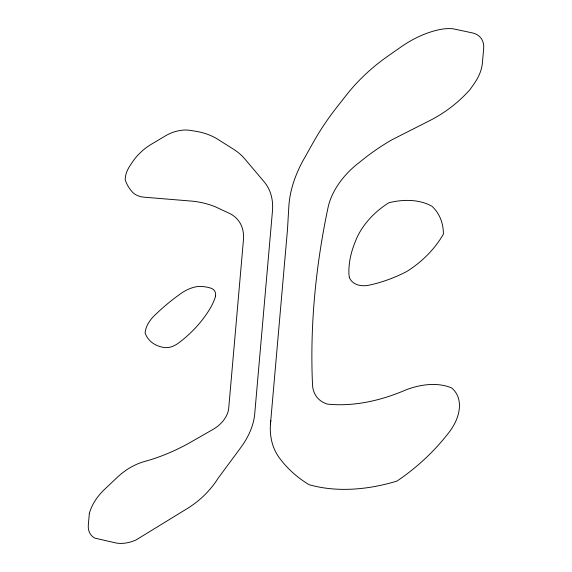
<?xml version="1.0" encoding="UTF-8"?>
<svg xmlns="http://www.w3.org/2000/svg" width="572" height="572" viewBox="0 0 572 572"><rect width="100%" height="100%" fill="white"/><g stroke="black" fill="none" stroke-linecap="round" stroke-linejoin="round"><path stroke-width="0.86" d="M270.413 424.646L270.299 427.391A99.607 65.473 -38 0 0 279.215 457.65A226.862 149.12 -38 0 0 309.073 484.677A181.167 119.083 -38 0 0 396.939 481.109A149.514 98.277 -38 0 0 447.397 434.413A47.097 30.959 -38 0 0 451.472 387.845A72.093 47.39 -38 0 0 405.741 389.954A153.418 100.844 -38 0 1 327.291 404.082A44.266 29.093 -38 0 1 312.519 384.806A1029.436 676.662 -38 0 1 328.021 207.643A64.758 42.564 -38 0 1 345.045 175.697L348.434 172.036A64.758 42.564 -38 0 1 359.845 162.055A152.71 100.379 -38 0 1 391.999 139.754L429.965 120.499A90.977 59.803 -38 0 0 470.07 89.511L474.224 83.584A44.337 29.143 -38 0 0 482.396 62.999L483.655 48.606A29.429 19.341 -38 0 0 472.293 32.883L453.096 28.8A50.708 33.333 -38 0 0 441.841 29.179L437.887 29.958A79.086 51.98 -38 0 0 401.237 46.797L387.308 56.549A130.33 85.671 -38 0 0 346.232 95.274L336.45 107.743A212.562 139.718 -38 0 0 313.606 141.82L303.789 159.281A123.859 81.417 -38 0 0 288.846 206.413L287.502 229.365L270.413 424.646L270.792 420.327M89.346 513.384L88.331 524.946A27.47 18.054 -38 0 0 94.852 538.13L115.279 542.814A34.985 23.002 -38 0 0 135.972 540.004L187.595 508.365A64.7 42.528 -38 0 0 207.221 492.349L211.89 486.986A64.7 42.528 -38 0 0 217.896 478.528L240.705 447.69A68.697 45.159 -38 0 0 254.712 413.928L272.444 211.218A78.686 51.723 -38 0 0 264.114 181.767L244.837 158.98A107.829 70.878 -38 0 0 233.705 149.342L218.025 139.439A106.378 69.92 -38 0 0 195.152 131.167L190.004 130.359A37.38 24.575 -38 0 0 175.683 131.467L173.581 132.118A32.99 21.686 -38 0 0 163.249 137.194L151.458 144.187A40.44 26.584 -38 0 0 132.454 162.033L129.901 165.866A27.771 18.254 -38 0 0 125.204 179.822A75.49 49.621 -38 0 0 130.852 190.233L132.411 192.106A34.041 22.372 -38 0 0 144.294 197.204L190.412 201.001A130.345 85.678 -38 0 1 216.137 207.164L228.421 212.92A54.018 35.507 -38 0 1 243.443 239.925L228.714 408.294A23.538 15.473 -38 0 1 213.263 429.272L191.434 441.777A151.358 99.492 -38 0 1 149.528 460.052L144.051 461.633A45.703 30.044 -38 0 0 117.525 477.112L104.697 489.253A44.487 29.243 -38 0 0 89.346 513.384M215.544 296.117L214.972 298.083A54.983 36.143 -38 0 1 207.786 312.198A84.456 55.513 -38 0 1 178.65 342.935A16.917 11.118 -38 0 1 166.481 347.662L164.228 347.519A48.012 31.56 -38 0 1 145.116 333.083A25.547 16.788 -38 0 1 145.924 328.771L146.425 327.298A25.547 16.788 -38 0 1 148.563 322.88L149.485 321.435A25.547 16.788 -38 0 1 154.04 315.966A141.641 93.1 -38 0 1 181.281 293.279A29.086 19.119 -38 0 1 197.433 286.565A49.471 32.518 -38 0 1 211.218 288.295A14.05 9.238 -38 0 1 215.544 296.117M349.306 277.413L348.906 273.48A99.521 65.415 -38 0 1 355.198 241.885A59.381 39.032 -38 0 1 388.96 202.724A79.458 52.231 -38 0 1 431.967 206.263A78.729 51.752 -38 0 1 443.407 234.07A74.753 49.135 -38 0 1 406.477 271.664A119.069 78.264 -38 0 1 369.283 285.121A28.378 18.654 -38 0 1 349.306 277.413"/></g></svg>
